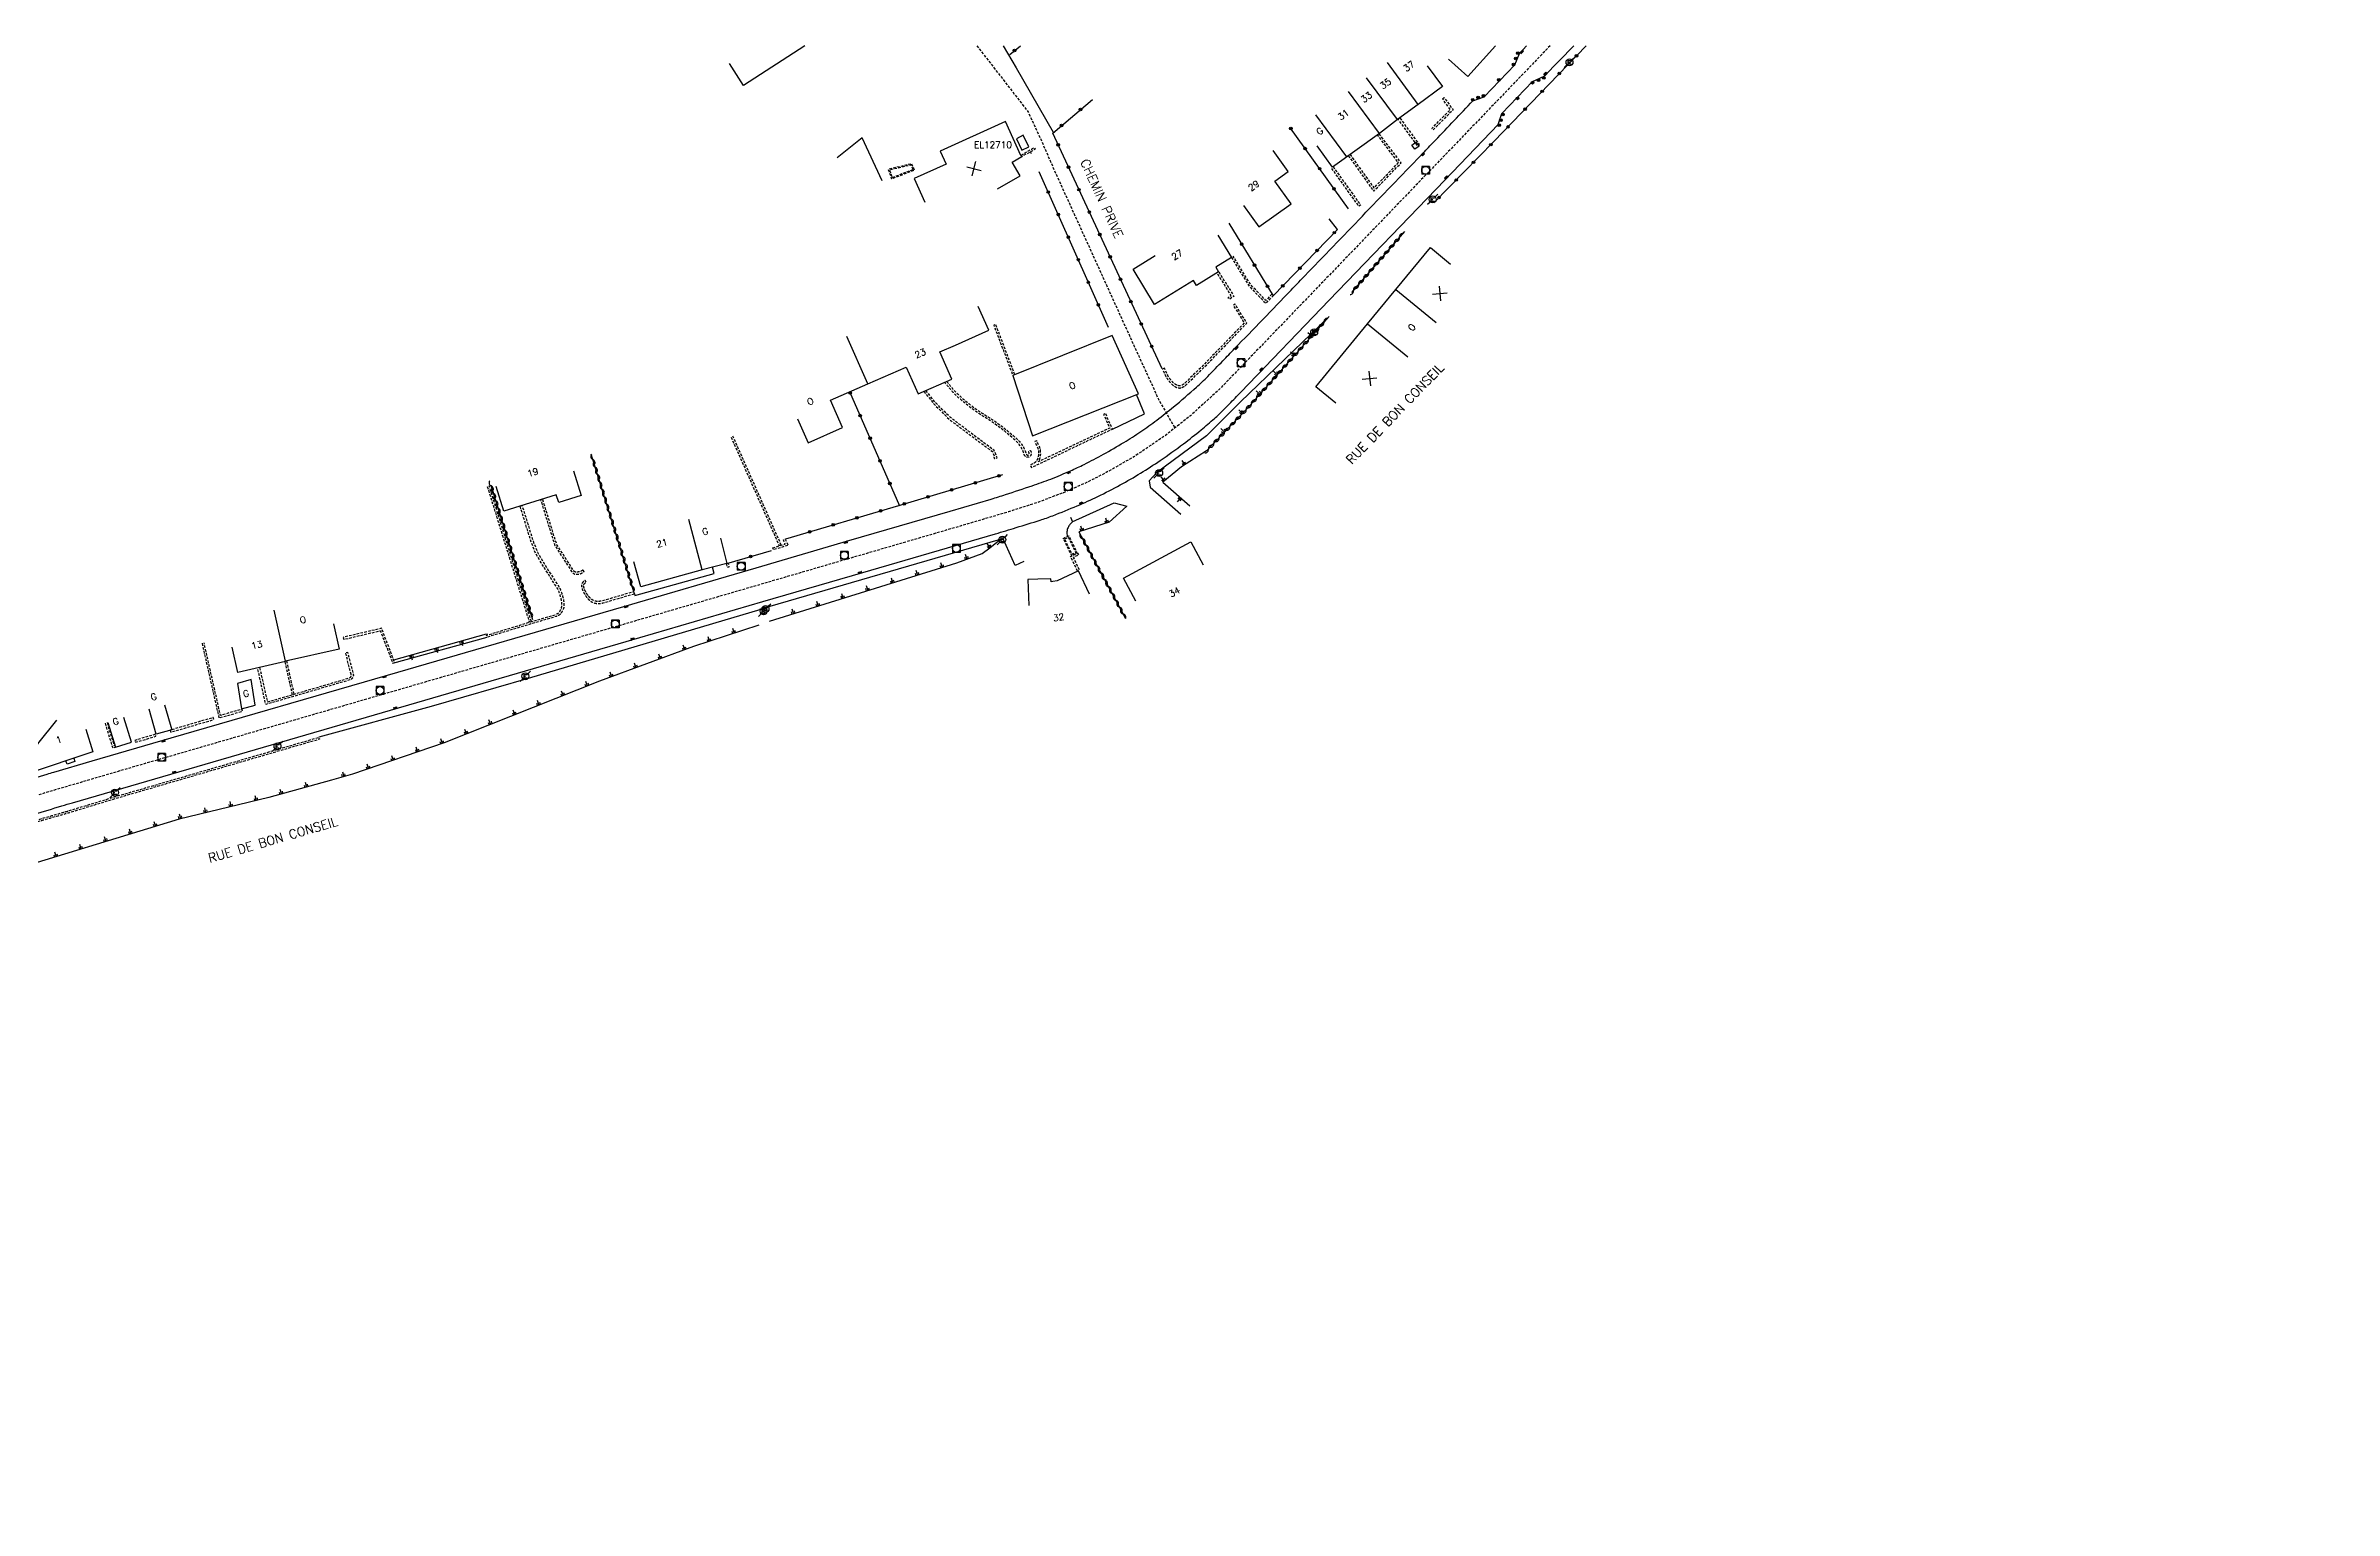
# Model space of a CAD drawing. Header units: millimetres. Extents: x 143000 to 144000, y 139000 to 140000.
# Drawn here: x 143559.8 to 144000, y 139718.3 to 140000 of the extents above; entities that cross this region are included whole.
import ezdxf
from ezdxf.enums import TextEntityAlignment as Align

# ---------------------------------------------------------------- set-up
doc = ezdxf.new("R2010")
doc.units = ezdxf.units.MM
doc.linetypes.add('DASHED', pattern=[0.75, 0.5, -0.25])
doc.layers.get('0').update_dxf_attribs({"linetype": 'CONTINUOUS'})
for name, color, linetype in [('W0001', 6, 'DASHED'), ('W0008', 7, 'CONTINUOUS'), ('W0100', 7, 'CONTINUOUS'), ('W0112', 1, 'DASHED'), ('W0211', 2, 'CONTINUOUS'), ('W0310', 3, 'CONTINUOUS'), ('W0322', 7, 'CONTINUOUS'), ('W0400', 7, 'CONTINUOUS'), ('W0420', 7, 'CONTINUOUS'), ('W0471', 7, 'CONTINUOUS'), ('W0984', 7, 'CONTINUOUS'), ('W0989', 7, 'CONTINUOUS'), ('W0991', 7, 'CONTINUOUS'), ('W1102', 7, 'CONTINUOUS')]:
    doc.layers.add(name, color=color, linetype=linetype)
doc.styles.get("Standard").update_dxf_attribs({"font": 'romans.shx', "width": 0.85})

# ---------------------------------------------------------------- blocks, each defined once
blk = doc.blocks.new('t322o')
at = {"color": 0, "linetype": 'Continuous'}
for radius in [0.25, 0.15]:
    blk.add_circle((0, 0), radius, dxfattribs=at)
blk = doc.blocks.new('T400')
for p, q in [((-0.15, 0.3), (0.15, 0.3)), ((-0.15, -0.25), (-0.15, 0.3)), ((-0.15, 0.15), (0.15, 0.15)), ((-0.15, 0), (0.15, 0)), ((0.15, 0.3), (0.15, -0.25)), ((-0.15, -0.15), (0.15, -0.15)), ((-0.15, -0.25), (-0.15, -0.3)), ((-0.15, -0.3), (0.15, -0.3)), ((0.15, -0.3), (0.15, -0.25))]:
    blk.add_line(p, q)
blk = doc.blocks.new('T471')
for p, q in [((-0.333334, 0.333334), (-0.333334, -0.333334)), ((-0.333334, 0.333334), (0.333334, 0.333334)), ((-0.333334, 0), (0, 0)), ((0.500001, 0.500001), (1.000002, 1.000002)), ((-0.500001, -0.500001), (-1.000002, -1.000002)), ((-0.333334, -0.333334), (0.333334, -0.333334))]:
    blk.add_line(p, q)
blk.add_ellipse((0, 0), major_axis=(0.471405, 0.471405), ratio=1, start_param=5.4977871438, end_param=11.780972451)
blk = doc.blocks.new('T420')
for p, q in [((0.75, 0.75), (-0.75, 0.75)), ((-0.75, 0.75), (-0.75, -0.75)), ((0.75, 0.75), (0.75, -0.75)), ((0.75, -0.75), (-0.75, -0.75))]:
    blk.add_line(p, q)
blk.add_ellipse((0, 0), major_axis=(-0.53, 0.53), ratio=1, start_param=3.926991, end_param=10.210176)
blk = doc.blocks.new('t112o')
at = {"color": 0, "linetype": 'Continuous'}
for p, q in [((-0.5, 0.5), (0.5, 0.5)), ((-0.5, -0.5), (-0.5, 0.5)), ((0.5, 0.5), (0.5, -0.5)), ((0.5, -0.5), (-0.5, -0.5))]:
    blk.add_line(p, q, dxfattribs=at)
blk = doc.blocks.new('t211o')
at = {"color": 0, "linetype": 'Continuous'}
for p, q in [((-0.29, 0.5), (-0.29, 0)), ((0, 1), (0, 0)), ((0.29, 0.5), (0.29, 0))]:
    blk.add_line(p, q, dxfattribs=at)
blk = doc.blocks.new('t991o')
at = {"color": 0, "linetype": 'Continuous'}
for p, q in [((-1, 1), (1, -1)), ((-1, -1), (1, 1))]:
    blk.add_line(p, q, dxfattribs=at)
blk = doc.blocks.new('t310o')
at = {"color": 0, "linetype": 'Continuous'}
for centre, start, end in [((-0.5, 0.38), 216.8699, 323.1304), ((0.5, -0.37), 36.8699, 143.1303)]:
    blk.add_arc(centre, 0.625, start, end, dxfattribs=at)

msp = doc.modelspace()

# ---------------------------------------------------------------- linework, layer by layer
at = {"layer": 'W0001', "flags": 128}
for points in [[(143849.16, 140000), (143829.03, 139979.08), (143785.64, 139934.01), (143779.95, 139928.81), (143774.99, 139924.91), (143769.19, 139920.99), (143763.74, 139917.87), (143760.18, 139916.06), (143755.54, 139914.02), (143750.45, 139912.1), (143744.98, 139910.34), (143737.17, 139908.02), (143726.79, 139904.99), (143697.07, 139896.31), (143667.04, 139887.55), (143576.21, 139861.13), (143559.71, 139856.29), (143553.12, 139854.22), (143546.93, 139852.15), (143540.79, 139849.89), (143534.72, 139847.46), (143528.45, 139844.83), (143504.94, 139834.92), (143493.92, 139830.27), (143470.93, 139820.56), (143444.53, 139808.74), (143439.73, 139806.33), (143435.52, 139804.11), (143431.15, 139801.76), (143426.62, 139799.31), (143424.35, 139797.65), (143416.26, 139793.46), (143411.36, 139791.35), (143401.45, 139786.24), (143396.35, 139783.28), (143391.68, 139779.96), (143388.08, 139776.92), (143385.31, 139774.31), (143380.07, 139769), (143372.33, 139761.16), (143367.9, 139756.43), (143372.33, 139761.16)], [(143738.88, 140000), (143748.69, 139987.36), (143751.17, 139982.04), (143753.79, 139976.02), (143770.02, 139940.28), (143772.68, 139934.57), (143773.79, 139931.99), (143776.98, 139926.48)]]:
    msp.add_lwpolyline(points, dxfattribs=at)
at = {"layer": 'W0008', "flags": 128}
for points in [[(143554.9, 139858.27, -0.001197), (143560.04, 139859.88, -0.004888), (143561.3, 139860.26), (143568.71, 139862.4), (143583.89, 139866.83), (143625.5, 139878.92), (143670.95, 139892.13), (143696.42, 139899.56), (143714.24, 139904.8), (143733.76, 139910.49), (143741.64, 139912.8, 0.006865), (143744.39, 139913.65, 0.003641), (143749.54, 139915.36, 0.011608), (143753.08, 139916.65, 0.01058), (143756.89, 139918.23, 0.012485), (143759.52, 139919.47, 0.008664), (143763.24, 139921.42, 0.011306), (143767.15, 139923.68, 0.013047), (143770.45, 139925.79, 0.012336), (143773.49, 139927.97, 0.011219), (143776.71, 139930.52, 0.009063), (143781.14, 139934.33, 0.017778), (143783.29, 139936.39, 0.000476), (143786.22, 139939.41, 0.000621), (143788.46, 139941.73, 0.000023), (143799.32, 139952.99, 0.000084), (143802.26, 139956.03, 0.000165), (143802.51, 139956.29, 0.000002), (143824.96, 139979.62, 0.000766), (143827.09, 139981.84, 0.000225), (143834.32, 139989.4), (143836.46, 139990.17), (143842.39, 139996.31), (143843.25, 139998.54), (143844.63, 140000)], [(143557.56, 139852.14, -0.001265), (143562.84, 139853.76, -0.003246), (143564.9, 139854.37), (143582.3, 139859.43), (143624.53, 139871.71), (143671.43, 139885.38), (143697.72, 139893.06), (143716.95, 139898.64), (143734.75, 139903.83), (143742.45, 139906.11, 0.00249), (143746.45, 139907.31, 0.002163), (143751.04, 139908.73, 0.015631), (143753.49, 139909.59, 0.008003), (143758.2, 139911.5, 0.013037), (143762.14, 139913.29, 0.011619), (143766.46, 139915.51, 0.012633), (143770.38, 139917.78, 0.012733), (143774.15, 139920.22, 0.010565), (143778.62, 139923.42, 0.013457), (143782, 139926.1, 0.00504), (143784.6, 139928.31, 0.015343), (143785.42, 139929.07, 0.003528), (143787.45, 139931.1, 0.0032), (143789.66, 139933.36), (143806.66, 139951.08), (143828.88, 139974.15), (143839.16, 139984.83), (143839.84, 139986.97), (143845.76, 139993.13), (143848.04, 139994.13), (143853.71, 140000)], [(143756.87, 139909.31), (143757.27, 139908.38, 0.065674), (143756.77, 139907.91, 0.065674), (143756.42, 139907.32, 0.081797), (143756.21, 139906.5, 0.081797), (143756.27, 139905.66)]]:
    msp.add_lwpolyline(points, format="xyb", dxfattribs=at)
for points in [[(143743.92, 140000), (143746.43, 139995.78), (143753.54, 139983.35)], [(143720.68, 139974.03), (143716.83, 139982.26), (143712.02, 139978.43)], [(143764.95, 139926.27), (143771.1, 139929.17), (143769.61, 139932.9)], [(143747.94, 139900.76), (143746.25, 139900), (143743.95, 139905.12)], [(143673.03, 139894.59), (143673.1, 139894.22), (143688.34, 139898.49), (143688.03, 139899.7)], [(143565.16, 139862.93), (143565.38, 139862.29), (143563.86, 139861.78), (143563.64, 139862.42)]]:
    msp.add_lwpolyline(points, dxfattribs=at)
at = {"layer": 'W0100', "flags": 128}
for points in [[(143705.78, 140000), (143693.97, 139992.36), (143691.26, 139996.56)], [(143829.6, 139997.42), (143833.31, 139994.06), (143838.68, 140000)], [(143825.53, 139996.17), (143828.48, 139992.14), (143823.79, 139988.7), (143819.81, 139985.79), (143816.34, 139983.15), (143807.27, 139976.66), (143807.27, 139976.66), (143804.36, 139980.73)], [(143742.87, 139972.49), (143747.2, 139974.99), (143745.69, 139977.62), (143747.56, 139978.68), (143747.42, 139978.92), (143747.32, 139978.87), (143744.4, 139985.45), (143731.83, 139979.74), (143731.83, 139979.74), (143732.98, 139977.23), (143726.83, 139974.44), (143728.9, 139969.89)], [(143790.19, 139969.24), (143793.09, 139965.17), (143799.32, 139969.62), (143796.22, 139973.96), (143798.79, 139975.79), (143795.89, 139979.86)], [(143785.26, 139963.54), (143787.87, 139959.28), (143784.82, 139957.41), (143785.39, 139956.48), (143781.14, 139953.88), (143780.57, 139954.81), (143773.08, 139950.22), (143768.92, 139957.02), (143773.18, 139959.63)], [(143807.92, 139931.22), (143804.06, 139934.4), (143814.04, 139946.51), (143819.49, 139953.12), (143826.13, 139961.17), (143829.99, 139957.99)], [(143704.4, 139928.2), (143706.43, 139923.63), (143713, 139926.55), (143710.71, 139931.79), (143717.92, 139934.95), (143725.3, 139938.18), (143727.56, 139933.02), (143734.09, 139935.88), (143731.78, 139941.09), (143734.76, 139942.41), (143741.17, 139945.26), (143739.14, 139949.83)], [(143661.25, 139918.25), (143662.74, 139913.47), (143658.43, 139912.14), (143657.97, 139913.58), (143647.89, 139910.45), (143646.41, 139915.22)], [(143689.56, 139905.26), (143690.8, 139900.42), (143686.06, 139899.2), (143674.24, 139895.91), (143672.9, 139900.73)], [(143769.48, 139893.17), (143767.11, 139897.57), (143767.11, 139897.57), (143780.02, 139904.55), (143782.4, 139900.15)], [(143760.54, 139894.48), (143758.4, 139899), (143754.33, 139897.07), (143753.52, 139896.95), (143753.17, 139896.89), (143753.08, 139897.44), (143750.58, 139897.35), (143748.69, 139897.29), (143748.86, 139892.29)], [(143615.11, 139888.81), (143616.19, 139883.92), (143605.85, 139881.63), (143605.86, 139881.51), (143596.7, 139879.44), (143595.6, 139884.32)], [(143582.61, 139873.21), (143583.99, 139868.4), (143581, 139867.55), (143579.62, 139872.36)], [(143567.45, 139868.5), (143568.81, 139864.15), (143556.37, 139859.99), (143554.97, 139863.63), (143558.25, 139865.69), (143561.88, 139870.28)], [(143571.7, 139869.83), (143573.19, 139865.05), (143576.24, 139866.01), (143574.75, 139870.78)]]:
    msp.add_lwpolyline(points, dxfattribs=at)
for points in [[(143748.89, 139980.56), (143747.8, 139982.77), (143746.48, 139982.12), (143747.56, 139979.91)], [(143764.88, 139944.28), (143745.81, 139936.57), (143749.59, 139924.95), (143769.95, 139933.04)], [(143599.27, 139878.05), (143596.66, 139877.32), (143597.43, 139872.42), (143600.04, 139873.15)]]:
    msp.add_lwpolyline(points, close=True, dxfattribs=at)
at = {"layer": 'W0112', "flags": 128}
for points in [[(143828.45, 139989.81), (143828.78, 139990.04), (143830.48, 139987.68), (143826.67, 139983.82), (143826.39, 139984.1), (143829.96, 139987.72)], [(143726.86, 139976.09), (143726.37, 139977.29), (143721.81, 139976.22), (143722.46, 139974.41)], [(143726.6, 139976.2), (143726.25, 139977.06), (143722.08, 139976.07), (143722.58, 139974.67)], [(143699.6, 139903.4), (143702.03, 139904.14), (143701.65, 139904.92), (143702.01, 139905.09), (143702.59, 139903.9), (143699.72, 139903.02)], [(143755.5, 139905.23), (143756.56, 139905.74), (143758.18, 139902.37), (143757.12, 139901.86)], [(143755.77, 139905.14), (143756.47, 139905.47), (143757.91, 139902.47), (143757.22, 139902.13)], [(143616.98, 139886.19), (143617.08, 139885.8), (143624.12, 139887.46), (143626.52, 139881.19), (143626.89, 139881.33), (143624.37, 139887.93)], [(143583.71, 139868.33), (143583.83, 139867.95), (143592.1, 139870.37), (143591.98, 139870.76)], [(143580.85, 139867.54), (143576.9, 139866.37), (143577.02, 139865.99), (143580.96, 139867.16)]]:
    msp.add_lwpolyline(points, close=True, dxfattribs=at)
for points in [[(143820.25, 139986.11), (143823.97, 139981.01), (143823.65, 139980.78), (143819.92, 139985.87)], [(143747.43, 139978.94), (143749.38, 139980.12), (143749.91, 139980.41), (143749.99, 139980.27), (143750.08, 139980.11), (143749.56, 139979.81), (143747.55, 139978.69)], [(143810.33, 139978.85), (143815.22, 139972.02), (143820.51, 139977.49), (143816.25, 139983.09)], [(143810.66, 139979.09), (143815.27, 139972.64), (143819.98, 139977.52), (143815.94, 139982.85)], [(143807.39, 139976.75), (143812.7, 139969.34), (143812.37, 139969.1), (143807.07, 139976.52)], [(143787.86, 139959.28), (143791.25, 139953.74), (143794.48, 139950.44), (143795.89, 139951.92), (143795.6, 139952.2), (143794.48, 139951.01), (143791.57, 139953.99), (143788.21, 139959.49)], [(143785.44, 139956.51), (143788.33, 139951.79), (143787.44, 139951.22), (143787.22, 139951.56), (143787.78, 139951.92), (143785.1, 139956.3)], [(143746.19, 139936.71), (143742.51, 139946.37), (143742.13, 139946.23), (143745.81, 139936.57)], [(143728.68, 139933.51), (143730.74, 139930.96), (143733.53, 139928.16), (143741.86, 139921.91), (143742.25, 139920.98), (143742.13, 139920.93), (143742.29, 139920.56), (143742.77, 139920.76), (143742.19, 139922.16), (143733.79, 139928.47), (143731.03, 139931.22), (143729.06, 139933.68)], [(143691.59, 139924.71), (143700.87, 139903.79)], [(143701.26, 139903.91), (143691.96, 139924.87)], [(143644.69, 139915.2), (143652.79, 139889.1)], [(143653.18, 139889.21), (143645.07, 139915.32)], [(143690.67, 139900.38), (143690.85, 139899.68), (143691.24, 139899.78), (143691.06, 139900.48)], [(143758.24, 139898.92), (143756.9, 139901.74), (143758.26, 139902.41), (143758.44, 139902.05), (143757.43, 139901.55), (143758.6, 139899.1)], [(143589.82, 139885.06), (143593.07, 139870.67), (143597.61, 139871.98), (143597.5, 139872.37), (143593.37, 139871.17), (143590.21, 139885.15)], [(143605.76, 139881.48), (143607.16, 139875.16)], [(143607.55, 139875.27), (143606.12, 139881.69)], [(143571.16, 139869.66), (143572.63, 139864.93), (143573.19, 139865.05)], [(143571.54, 139869.78), (143572.91, 139865.4), (143573.07, 139865.44)]]:
    msp.add_lwpolyline(points, dxfattribs=at)
for points in [[(143774.95, 139937.97), (143774.59, 139937.79), (143775.26, 139936.38, 0.047049), (143775.58, 139935.84, 0.027227), (143776.27, 139935.01, 0.05235), (143776.71, 139934.62, 0.04954), (143777.24, 139934.31, 0.083213), (143777.83, 139934.16, 0.120921), (143778.25, 139934.22, 0.045198), (143778.73, 139934.47, 0.048091), (143779.13, 139934.78), (143782.35, 139937.88), (143790.81, 139946.62), (143788.56, 139950.26), (143788.22, 139950.05), (143790.31, 139946.68), (143782.07, 139938.16), (143778.85, 139935.07, -0.048091), (143778.51, 139934.81, -0.045198), (143778.1, 139934.59, -0.120921), (143777.87, 139934.56, -0.083213), (143777.41, 139934.68, -0.04954), (143776.94, 139934.95, -0.05235), (143776.56, 139935.28, -0.027227), (143775.91, 139936.08, -0.047049), (143775.62, 139936.55)], [(143750.41, 139924.02), (143750.04, 139923.86), (143750.59, 139922.61, -0.062958), (143750.68, 139922.32, -0.027914), (143750.75, 139921.62, -0.054836), (143750.72, 139921.15, -0.047884), (143750.58, 139920.62, -0.077824), (143750.22, 139919.98, -0.11009), (143749.81, 139919.65), (143749.14, 139919.32), (143749.37, 139918.87), (143764.95, 139926.27), (143763.63, 139929.25), (143763.26, 139929.09), (143764.43, 139926.46), (143750.68, 139919.94, 0.055244), (143750.96, 139920.48, 0.047884), (143751.12, 139921.08, 0.054836), (143751.15, 139921.64, 0.027914), (143751.07, 139922.38, 0.062958), (143750.96, 139922.77)], [(143663.1, 139899.16, -0.054155), (143662.73, 139898.91, -0.065847), (143662.41, 139898.8, -0.047393), (143661.73, 139898.72, -0.127239), (143661.64, 139898.74, -0.055391), (143661.38, 139898.92, -0.074229), (143661.26, 139899.06), (143658.09, 139904.01), (143657.55, 139905.65), (143655.34, 139912.76), (143654.96, 139912.64), (143657.16, 139905.52), (143657.72, 139903.84), (143660.92, 139898.85, 0.074229), (143661.12, 139898.62, 0.055391), (143661.46, 139898.39, 0.127239), (143661.74, 139898.32, 0.047393), (143662.5, 139898.41, 0.065847), (143662.91, 139898.56, 0.054155), (143663.35, 139898.85)], [(143651.01, 139911.41), (143651.39, 139911.53), (143653.59, 139904.43), (143654.36, 139902.57), (143655.41, 139900.71), (143658.59, 139895.72, -0.056588), (143658.81, 139895.27, -0.019705), (143659.24, 139893.89, -0.038603), (143659.41, 139892.98, -0.042526), (143659.43, 139892.15, -0.084642), (143659.3, 139891.58, -0.055767), (143658.87, 139890.81, -0.088594), (143658.54, 139890.48, -0.062091), (143657.95, 139890.19), (143653.1, 139888.77), (143644.67, 139886.21), (143644.55, 139886.59), (143652.99, 139889.16), (143657.82, 139890.57, 0.060739), (143658.31, 139890.82, 0.088594), (143658.54, 139891.04, 0.055767), (143658.93, 139891.73, 0.084642), (143659.03, 139892.17, 0.042526), (143659.01, 139892.94, 0.038603), (143658.86, 139893.78, 0.019705), (143658.44, 139895.13, 0.056588), (143658.25, 139895.5), (143655.06, 139900.51), (143654, 139902.39), (143653.22, 139904.3)], [(143663.72, 139896.78), (143663.53, 139897.13, 0.118771), (143662.95, 139896.61, 0.182535), (143662.83, 139896.11, 0.037936), (143662.94, 139895.52, 0.048465), (143663.11, 139895.08, 0.019066), (143663.51, 139894.35, 0.028743), (143663.82, 139893.9, 0.030721), (143664.14, 139893.53, 0.029276), (143664.52, 139893.19, 0.072461), (143665.09, 139892.86, 0.077591), (143665.69, 139892.72, 0.039485), (143666.42, 139892.72, 0.050405), (143666.98, 139892.82), (143673.03, 139894.59), (143672.92, 139894.97), (143666.87, 139893.21, -0.050405), (143666.39, 139893.12, -0.039485), (143665.72, 139893.11, -0.077591), (143665.24, 139893.23, -0.072461), (143664.77, 139893.5, -0.029276), (143664.43, 139893.81, -0.030721), (143664.14, 139894.14, -0.028743), (143663.86, 139894.56, -0.019066), (143663.47, 139895.26, -0.048465), (143663.33, 139895.62, -0.037936), (143663.22, 139896.15, -0.182535), (143663.28, 139896.38, -0.118771)], [(143481.9, 139819.66), (143481.74, 139820.03), (143536.67, 139843.43, -0.006189), (143538.95, 139844.36, -0.002766), (143544.07, 139846.36, -0.00483), (143548.15, 139847.89, -0.007134), (143550.94, 139848.85, -0.004623), (143554.16, 139849.88, -0.003822), (143558.07, 139851.06, -0.002856), (143562.25, 139852.26, 0.005291), (143564.49, 139852.92), (143573.12, 139855.54), (143612.29, 139866.96), (143612.4, 139866.58), (143573.24, 139855.16), (143564.61, 139852.54, -0.005291), (143562.35, 139851.88, 0.002856), (143558.18, 139850.68, 0.003822), (143554.28, 139849.5, 0.004623), (143551.07, 139848.47, 0.007134), (143548.29, 139847.51, 0.00483), (143544.21, 139845.99, 0.002766), (143539.09, 139843.99, 0.006189), (143536.83, 139843.06)]]:
    msp.add_lwpolyline(points, format="xyb", close=True, dxfattribs=at)
for points in [[(143733.07, 139935.43, 0.008885), (143734.46, 139933.75, 0.026411), (143734.99, 139933.19, 0.052823), (143740.62, 139928.87, -0.050699), (143746.64, 139924.29, -0.13464), (143748.36, 139921.48, 0.451339), (143748.81, 139921.28, 0.171999), (143748.86, 139921.33, 0.11762), (143748.93, 139921.62, 0.083784), (143748.91, 139921.75, 0.079758), (143748.84, 139921.89), (143749.16, 139922.13, -0.079758), (143749.29, 139921.88, -0.083784), (143749.33, 139921.62, -0.11762), (143749.21, 139921.14, -0.171999), (143748.96, 139920.91, -0.451339), (143747.98, 139921.37, 0.13464), (143746.36, 139924, 0.050699), (143740.41, 139928.52, -0.052823), (143734.71, 139932.9, -0.026411), (143734.15, 139933.49, -0.009318), (143732.69, 139935.27)], [(143600.89, 139880.38), (143602.38, 139873.77), (143607.33, 139875.2), (143618.16, 139878.38, 0.088924), (143618.29, 139878.45, 0.077125), (143618.45, 139878.6, 0.120101), (143618.52, 139878.8, 0.100744), (143618.51, 139879.1), (143617.43, 139883.21), (143617.82, 139883.31), (143618.89, 139879.21, -0.100744), (143618.92, 139878.74, -0.120101), (143618.77, 139878.37, -0.077125), (143618.53, 139878.13, -0.088924), (143618.27, 139878), (143607.44, 139874.82), (143602.08, 139873.27), (143600.5, 139880.3)]]:
    msp.add_lwpolyline(points, format="xyb", dxfattribs=at)
at = {"layer": 'W0211', "flags": 128}
for points in [[(143806.64, 139947.92), (143789.59, 139931.48), (143783.06, 139924.94), (143773.44, 139917.84), (143772.03, 139916.3), (143772.19, 139915.05), (143778.11, 139909.87)], [(143783.08, 139922.06), (143778.27, 139919.01), (143774.64, 139916.05), (143779.87, 139911.48)], [(143757.24, 139908.39), (143765.31, 139912.06), (143767.74, 139911.4), (143764.32, 139908.37), (143758.47, 139906.51)], [(143699.01, 139889.28), (143735, 139900.52), (143739.93, 139902.31), (143741.38, 139903.44), (143743.39, 139905.01), (143697.06, 139891.55)], [(143697.34, 139891.56), (143652.53, 139878.27), (143633.92, 139872.91), (143612.29, 139866.96)], [(143696.91, 139888.55), (143684.38, 139884.42), (143666.27, 139877.76), (143636.4, 139865.92), (143618.77, 139859.84), (143614.72, 139858.71), (143602.68, 139855.36), (143585.41, 139851.22), (143549.63, 139840.28), (143514.98, 139825.27), (143496.69, 139817.04), (143489.41, 139819.06)], [(143626.69, 139881.85), (143644.52, 139886.84), (143644.69, 139886.64)], [(143626.52, 139881.19), (143644.67, 139886.21)]]:
    msp.add_lwpolyline(points, dxfattribs=at)
at = {"layer": 'W0310', "flags": 128}
for points in [[(143821.14, 139964.28), (143810.97, 139952.52)], [(143806.64, 139947.92), (143790.89, 139930.24), (143783.08, 139922.06)], [(143673.03, 139894.59), (143664.71, 139921.42)], [(143653.47, 139889.54), (143645.43, 139915.43)], [(143758.47, 139906.51), (143767.49, 139889.82)]]:
    msp.add_lwpolyline(points, dxfattribs=at)
at = {"layer": 'W0322', "flags": 128}
for points in [[(143745.24, 139998.33), (143747.3, 140000)], [(143856.08, 140000), (143838.33, 139981.56), (143826.79, 139969.77)], [(143774.51, 139937.85), (143753.47, 139983.21), (143761.1, 139989.66)], [(143810.34, 139968.62), (143799.22, 139984.17)], [(143749.39, 139979.2), (143749.19, 139979.6)], [(143764.17, 139945.82), (143750.89, 139975.77)], [(143787.34, 139965.88), (143795.89, 139951.92), (143808.23, 139964.65), (143806.66, 139966.73)], [(143724.06, 139911.45), (143714.44, 139933.42)], [(143702.15, 139905.13), (143723.84, 139911.55), (143743.86, 139917.49)], [(143690.8, 139900.42), (143699.38, 139902.92)]]:
    msp.add_lwpolyline(points, dxfattribs=at)
at = {"layer": 'W1102', "flags": 128}
for points in [[(143823.79, 139988.7), (143817.88, 139996.77)], [(143819.81, 139985.79), (143813.84, 139993.81)], [(143816.34, 139983.15), (143810.36, 139991.17)], [(143810.03, 139978.64), (143804.1, 139986.69)], [(143819.49, 139953.12), (143827.21, 139946.75)], [(143717.92, 139934.95), (143713.87, 139944.09)], [(143814.04, 139946.51), (143821.76, 139940.15)], [(143686.06, 139899.2), (143683.47, 139908.86)], [(143605.85, 139881.63), (143603.68, 139891.39)]]:
    msp.add_lwpolyline(points, dxfattribs=at)

# ---------------------------------------------------------------- block references
at = {"layer": 'W0112', "rotation": 37.49598819396628}
msp.add_blockref('t112o', (143823.24, 139980.78), dxfattribs=at)
at = {"layer": 'W0211'}
for p, rotation in [((143803.32, 139944.19), 48.30742846118125), ((143799.99, 139940.45), 48.3074284611577), ((143796.67, 139936.72), 48.30742846121587), ((143793.34, 139932.98), 48.30742846121587), ((143786.53, 139925.67), 46.32544161572751), ((143789.98, 139929.28), 46.32544161572751), ((143774.93, 139916.29), 39.14956519823038), ((143778.86, 139919.38), 32.35051240688465), ((143778.12, 139913.01), 138.7990820246758), ((143763.91, 139908.24), 17.64738410206353), ((143741.38, 139903.44), 37.87448773496857), ((143759.14, 139906.72), 17.64738410204764), ((143732.21, 139899.65), 17.35280456475569), ((143736.95, 139901.23), 19.9829072065503), ((143717.89, 139895.18), 17.35280456476066), ((143722.67, 139896.67), 17.35280456476066), ((143727.44, 139898.16), 17.35280456476066), ((143703.58, 139890.7), 17.35280456476066), ((143708.35, 139892.2), 17.35280456476066), ((143713.12, 139893.69), 17.35280456475569), ((143687.41, 139885.42), 18.25359439713219), ((143692.16, 139886.99), 18.25359439711636), ((143630.07, 139882.79), 195.644866943101), ((143634.89, 139884.14), 195.644866943101), ((143639.71, 139885.49), 195.6448669430965), ((143677.99, 139882.07), 20.18509489622078), ((143682.68, 139883.8), 20.18509489620513), ((143663.93, 139876.84), 21.62456355220749), ((143668.6, 139878.62), 20.18509489622078), ((143673.3, 139880.35), 20.18509489620513), ((143654.63, 139873.15), 21.62456355222299), ((143659.28, 139874.99), 21.62456355220749), ((143640.69, 139867.62), 21.62456355221364), ((143645.33, 139869.46), 21.62456355221364), ((143649.98, 139871.31), 21.62456355221364), ((143631.3, 139864.16), 19.04871746981231), ((143636.03, 139865.8), 19.04871746981776), ((143617.09, 139859.37), 15.54117216184139), ((143621.85, 139860.9), 19.04871746981776), ((143626.58, 139862.53), 19.04871746981231), ((143600.24, 139854.78), 13.48054635169762), ((143605.08, 139856.03), 15.54117216184139), ((143609.9, 139857.37), 15.54117216183692), ((143585.65, 139851.28), 13.48054635171383), ((143590.51, 139852.44), 13.48054635170151), ((143595.38, 139853.61), 13.48054635170151), ((143571.3, 139846.91), 17.00108132127665), ((143576.08, 139848.37), 17.00108132127179), ((143580.86, 139849.83), 17.00108132127179), ((143561.74, 139843.98), 17.00108132127665), ((143566.52, 139845.44), 17.00108132127179)]:
    msp.add_blockref('t211o', p, dxfattribs=dict(at, rotation=rotation))
at = {"layer": 'W0310'}
for p, rotation in [((143818.2, 139960.87), 229.1646852019967), ((143819.18, 139962.01), 229.1646852019967), ((143820.16, 139963.14), 229.1646852019967), ((143814.27, 139956.33), 229.1646852019967), ((143815.25, 139957.47), 229.1646852019967), ((143816.23, 139958.6), 229.1646852019967), ((143817.21, 139959.74), 229.1646852019967), ((143811.33, 139952.93), 229.1646852019967), ((143812.31, 139954.06), 229.1646852019967), ((143813.29, 139955.2), 229.1646852019967), ((143802.65, 139943.44), 228.3074284612016), ((143803.65, 139944.56), 228.3074284612016), ((143804.65, 139945.68), 228.3074284612016), ((143805.65, 139946.8), 228.3074284612016), ((143798.66, 139938.96), 228.3074284612016), ((143799.66, 139940.08), 228.3074284612016), ((143800.66, 139941.2), 228.3074284612016), ((143801.65, 139942.32), 228.3074284612016), ((143794.67, 139934.48), 228.3074284612016), ((143795.67, 139935.6), 228.3074284612016), ((143796.67, 139936.72), 228.3074284612016), ((143797.66, 139937.84), 228.3074284612016), ((143790.67, 139930.01), 226.3254416156774), ((143791.68, 139931.12), 228.3074284612016), ((143792.68, 139932.24), 228.3074284612016), ((143793.67, 139933.36), 228.3074284612016), ((143786.53, 139925.67), 226.3254416156774), ((143787.56, 139926.75), 226.3254416156774), ((143788.6, 139927.84), 226.3254416156774), ((143789.64, 139928.92), 226.3254416156774), ((143783.42, 139922.41), 226.3254416156774), ((143784.46, 139923.5), 226.3254416156774), ((143785.49, 139924.58), 226.3254416156774), ((143665.03, 139920.38), 107.2459289553582), ((143665.47, 139918.94), 107.2459289553582), ((143665.92, 139917.51), 107.2459289553582), ((143666.36, 139916.08), 107.2459289553582), ((143645.46, 139915.32), 107.2459289554093), ((143645.91, 139913.89), 107.2459289554093), ((143646.35, 139912.46), 107.2459289554093), ((143666.81, 139914.65), 107.2459289553582), ((143667.25, 139913.21), 107.2459289553582), ((143667.7, 139911.78), 107.2459289553582), ((143646.79, 139911.03), 107.2459289554093), ((143647.24, 139909.59), 107.2459289554093), ((143647.68, 139908.16), 107.2459289554093), ((143668.14, 139910.35), 107.2459289553582), ((143668.59, 139908.92), 107.2459289553582), ((143669.03, 139907.48), 107.2459289553582), ((143648.13, 139906.73), 107.2459289554093), ((143648.57, 139905.3), 107.2459289554093), ((143649.02, 139903.86), 107.2459289554093), ((143669.48, 139906.05), 107.2459289553582), ((143669.92, 139904.62), 107.2459289553582), ((143670.37, 139903.19), 107.2459289553582), ((143759.18, 139905.19), 298.3894684669716), ((143759.89, 139903.87), 298.3894684669716), ((143649.46, 139902.43), 107.2459289554093), ((143649.91, 139901), 107.2459289554093), ((143650.35, 139899.57), 107.2459289554093), ((143670.81, 139901.75), 107.2459289553582), ((143671.26, 139900.32), 107.2459289553582), ((143671.7, 139898.89), 107.2459289553582), ((143760.61, 139902.55), 298.3894684669716), ((143761.32, 139901.23), 298.3894684669716), ((143762.03, 139899.91), 298.3894684669716), ((143762.75, 139898.59), 298.3894684669716), ((143650.8, 139898.13), 107.2459289554093), ((143651.24, 139896.7), 107.2459289554093), ((143651.69, 139895.27), 107.2459289554093), ((143672.14, 139897.46), 107.2459289553582), ((143672.59, 139896.02), 107.2459289553582), ((143763.46, 139897.27), 298.3894684669716), ((143764.17, 139895.95), 298.3894684669716), ((143764.89, 139894.63), 298.3894684669716), ((143652.13, 139893.84), 107.2459289554093), ((143652.58, 139892.4), 107.2459289554093), ((143653.02, 139890.97), 107.2459289554093), ((143765.6, 139893.31), 298.3894684669716), ((143766.31, 139891.99), 298.3894684669716), ((143767.03, 139890.67), 298.3894684669716)]:
    msp.add_blockref('t310o', p, dxfattribs=dict(at, rotation=rotation))
at = {"layer": 'W0322'}
for p, rotation in [((143746.13, 139999.08), 40.2143210166179), ((143842.13, 139996.4), 209.3271303361789), ((143842.56, 139997.55), 209.3271303361789), ((143842.95, 139998.56), 209.3271303361643), ((143854.22, 139998.07), 226.0994677798788), ((143839.28, 139993.43), 209.3271303361789), ((143845.77, 139992.89), 209.3271303361789), ((143846.91, 139993.37), 209.3271303361643), ((143847.95, 139993.8), 209.3271303361643), ((143850.93, 139994.65), 226.0994677798788), ((143758.81, 139987.73), 40.2143210166179), ((143834.26, 139989.63), 209.3271303361643), ((143835.3, 139990.05), 209.3271303361643), ((143836.34, 139990.37), 209.3271303361789), ((143842.9, 139989.88), 209.3271303361643), ((143844.34, 139987.81), 226.0994677798788), ((143847.64, 139991.23), 226.0994677798788), ((143755.18, 139984.66), 40.2143210166179), ((143799.29, 139984.07), 125.5874886355221), ((143839.37, 139984.74), 209.3271303361643), ((143839.68, 139985.7), 209.3271303361789), ((143840.06, 139986.78), 209.3271303361643), ((143841.05, 139984.38), 226.0994677798788), ((143754.52, 139980.94), 114.8881711536679), ((143802.05, 139980.21), 125.5874886355221), ((143837.75, 139980.97), 225.5938891593127), ((143756.52, 139976.63), 114.8881711536679), ((143804.82, 139976.35), 125.5874886355221), ((143831.1, 139974.18), 225.5938891593127), ((143834.43, 139977.57), 225.5938891593127), ((143752.62, 139971.87), 113.9085351392359), ((143758.52, 139972.32), 114.8881711536679), ((143807.58, 139972.48), 125.5874886355221), ((143827.78, 139970.79), 225.5938891593127), ((143754.55, 139967.53), 113.9085351392359), ((143760.51, 139968.01), 114.8881711536679), ((143756.47, 139963.19), 113.9085351392359), ((143762.51, 139963.7), 114.8881711536679), ((143789.82, 139961.83), 301.4799373188208), ((143807.64, 139964.04), 45.8639161829744), ((143758.4, 139958.84), 113.9085351392359), ((143764.51, 139959.39), 114.8881711536679), ((143792.3, 139957.78), 301.4799373188208), ((143801.03, 139957.22), 45.8639161829744), ((143804.34, 139960.63), 45.8639161829744), ((143760.32, 139954.5), 113.9085351392359), ((143766.51, 139955.08), 114.8881711536679), ((143794.78, 139953.73), 301.4799373188208), ((143797.72, 139953.81), 45.8639161829744), ((143762.25, 139950.16), 113.9085351392359), ((143768.51, 139950.78), 114.8881711536679), ((143770.51, 139946.47), 114.8881711536679), ((143772.51, 139942.16), 114.8881711536679), ((143714.53, 139933.2), 113.6495726952362), ((143716.44, 139928.85), 113.6495726952362), ((143718.34, 139924.5), 113.6495726952362), ((143720.25, 139920.15), 113.6495726952362), ((143743.14, 139917.27), 16.50061984251642), ((143722.15, 139915.8), 113.6495726952362), ((143729.48, 139913.22), 16.50061984251642), ((143734.03, 139914.57), 16.50061984251642), ((143738.59, 139915.92), 16.50061984251642), ((143715.81, 139909.18), 16.49499123137205), ((143720.37, 139910.53), 16.49499123137205), ((143724.92, 139911.88), 16.50061984251642), ((143706.71, 139906.48), 16.49499123137205), ((143711.26, 139907.83), 16.49499123137205), ((143695.36, 139901.75), 16.29750250909375)]:
    msp.add_blockref('t322o', p, dxfattribs=dict(at, rotation=rotation))
at = {"layer": 'W0400'}
for p, rotation in [((143843.73, 139998.84), 316.4287714188134), ((143848.26, 139994.58), 315.9962809711497), ((143824.68, 139979.12), 136.0994189123868), ((143829.16, 139974.66), 316.0639337169584), ((143788.83, 139941.89), 316.0370006665228), ((143793.61, 139937.7), 315.861485638693), ((143756.57, 139917.93), 113.5051593957837), ((143758.93, 139911.97), 293.4525507481694), ((143713.66, 139904.47), 106.3908656616922), ((143716.45, 139898.65), 106.1830634712131), ((143671.38, 139892.1), 285.8658746165874), ((143672.64, 139885.89), 286.7559525362109), ((143624.94, 139878.6), 106.1982963351604), ((143626.98, 139872.57), 286.2552872104747), ((143582.42, 139866.25), 106.2772120550686), ((143584.48, 139860.22), 286.2112722374191)]:
    msp.add_blockref('T400', p, dxfattribs=dict(at, rotation=rotation))
at = {"layer": 'W0420'}
for p in [(143825.2, 139976.05), (143789.71, 139939), (143756.44, 139915.2), (143734.93, 139903.29), (143693.54, 139899.84), (143713.38, 139901.96), (143669.31, 139888.75), (143624.07, 139875.96), (143582.05, 139863.11)]:
    msp.add_blockref('T420', p, dxfattribs=at)
at = {"layer": 'W0471'}
for p in [(143852.88, 139996.83), (143826.57, 139970.44), (143803.77, 139944.87), (143773.94, 139917.81), (143743.8, 139904.98), (143697.86, 139891.2), (143698.22, 139891.66), (143652.03, 139878.71), (143604.34, 139865.24), (143573.07, 139856.32)]:
    msp.add_blockref('T471', p, dxfattribs=at)
at = {"layer": 'W0991'}
for p, rotation in [((143738.34, 139976.35), 29.95617136291554), ((143827.94, 139952.36), 320.491706600174), ((143814.44, 139935.99), 320.491706600174)]:
    msp.add_blockref('t991o', p, dxfattribs=dict(at, rotation=rotation))

# ---------------------------------------------------------------- texts
at = {"layer": 'W0984'}
msp.add_text('EL12710', height=1.25, dxfattribs=at).set_placement((143741.97, 139980.95), align=Align.MIDDLE)
at = {"layer": 'W0989'}
for s, rotation, p in [('CHEMIN PRIVE', 294.4264, (143762.92, 139970.61)), ('RUE DE BON CONSEIL', 46.0522, (143819.29, 139929.23)), ('RUE DE BON CONSEIL', 16.2058, (143603.46, 139847.25))]:
    msp.add_text(s, height=1.75, rotation=rotation, dxfattribs=at).set_placement(p, align=Align.MIDDLE)
at = {"layer": 'W0991'}
for s, rotation, p in [('37', 36.2189, (143822, 139996.07)), ('35', 36.2189, (143817.49, 139992.72)), ('31', 36.2189, (143809.37, 139986.75)), ('33', 36.2189, (143813.83, 139990.11)), ('G', 36.2189, (143804.84, 139983.57)), ('29', 35.5181, (143792.14, 139973.09)), ('27', 31.4799, (143777.39, 139959.79)), ('O', 50.4917, (143822.55, 139945.82)), ('23', 23.9294, (143728, 139940.84)), ('O', 21.6658, (143757.23, 139934.62)), ('O', 23.9294, (143706.84, 139931.58)), ('19', 17.2459, (143653.46, 139917.93)), ('21', 15.2152, (143678.31, 139904.31)), ('G', 15.2152, (143686.61, 139906.56)), ('34', 28.3895, (143776.89, 139894.9)), ('32', 8.9263, (143754.61, 139890.03)), ('O', 12.5133, (143609.23, 139889.55)), ('13', 12.5133, (143600.36, 139884.75)), ('G', 17.3602, (143580.5, 139874.75)), ('G', 15.6307, (143598.26, 139875.36)), ('G', 17.3602, (143573.19, 139870)), ('1', 17.3602, (143562.26, 139866.5))]:
    msp.add_text(s, height=1.25, rotation=rotation, dxfattribs=at).set_placement(p, align=Align.MIDDLE)

doc.saveas('drawing.dxf')
